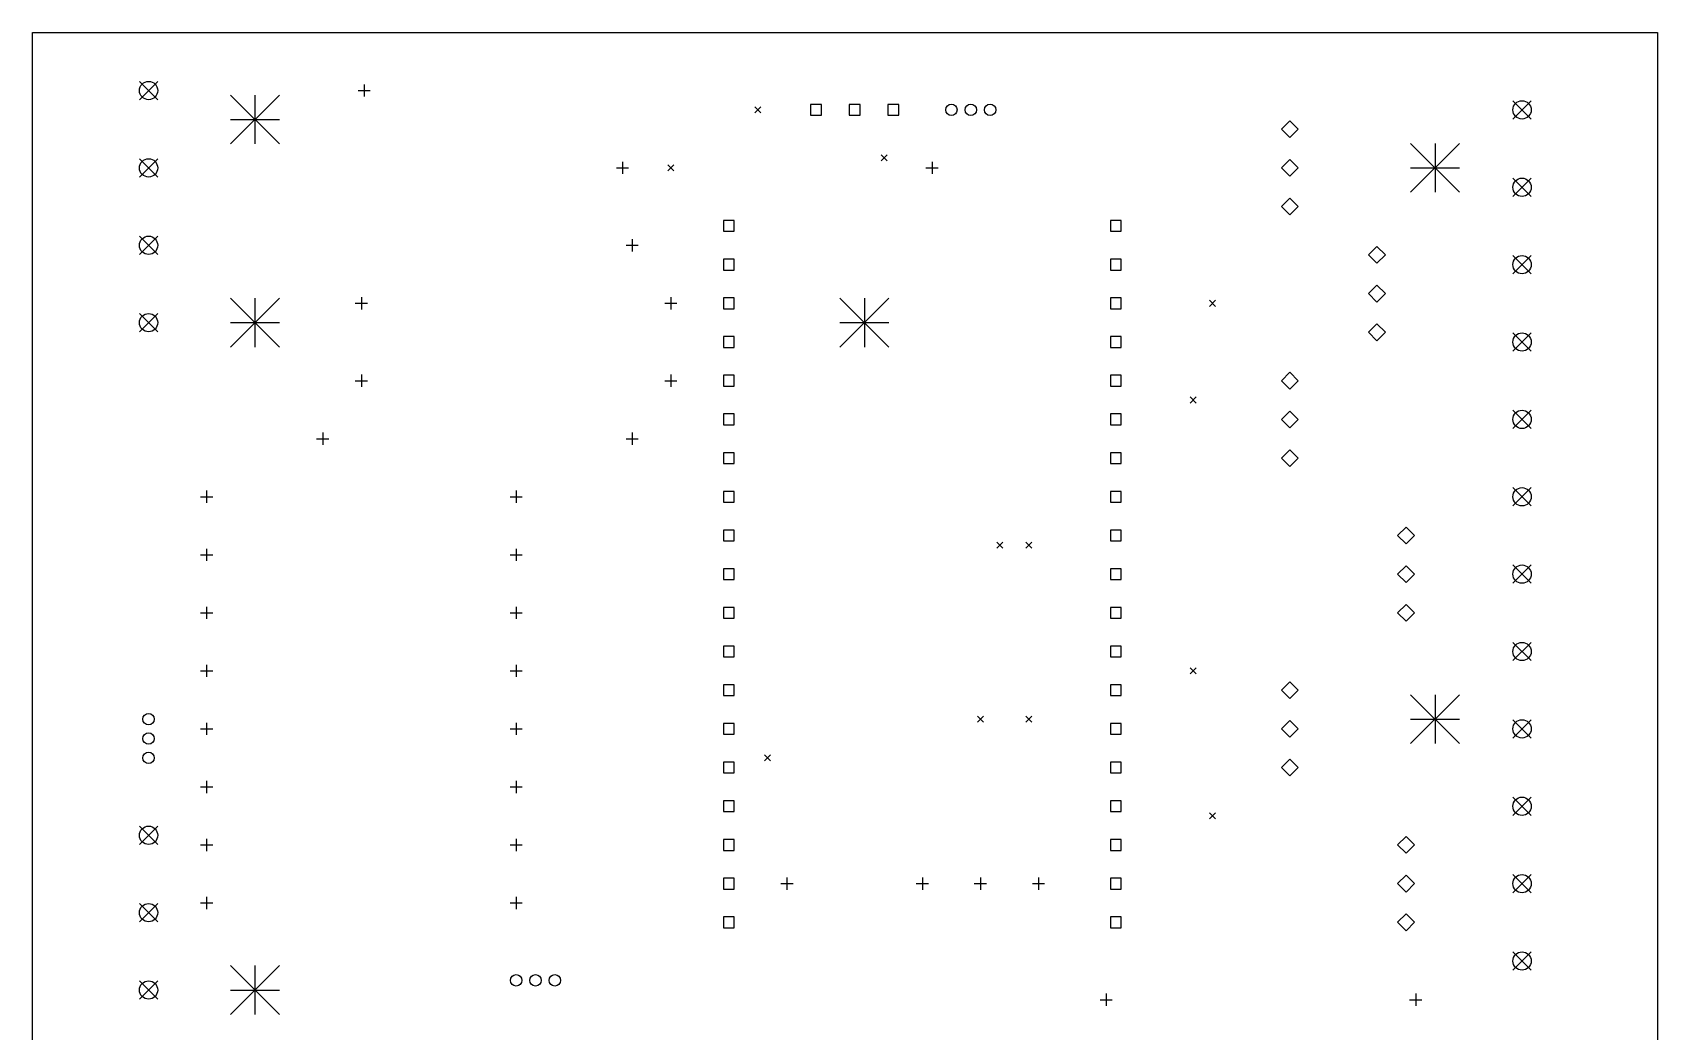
# Model space of a CAD drawing. Extents: x 65 to 175, y -154 to -27.
# Drawn here: x 68.6 to 175.3, y -92.3 to -26.7 of the extents above; entities that cross this region are included whole.
import ezdxf

# ---------------------------------------------------------------- set-up
doc = ezdxf.new("R2010")
doc.units = 0
doc.layers.add('BLACK', color=7, linetype='CONTINUOUS')

msp = doc.modelspace()

# ---------------------------------------------------------------- linework, layer by layer
at = {"layer": 'BLACK', "linetype": 'CONTINUOUS'}
for p, q in [((68.58, -118.11), (68.58, -26.67)), ((68.58, -26.67), (175.26, -26.67)), ((175.26, -26.67), (175.26, -118.11)), ((75.6, -29.88), (76.8, -31.08)), ((76.8, -29.88), (75.6, -31.08)), ((81.585, -30.785), (84.785, -33.985)), ((84.785, -30.785), (81.585, -33.985)), ((83.185, -30.785), (83.185, -33.985)), ((89.9524, -30.48), (90.7524, -30.48)), ((90.3524, -30.08), (90.3524, -30.88)), ((116.005, -31.55), (116.405, -31.95)), ((116.405, -31.55), (116.005, -31.95)), ((120.369, -31.3964), (119.661, -31.3964)), ((119.661, -31.3964), (119.661, -32.1036)), ((120.369, -32.1036), (120.369, -31.3964)), ((122.909, -31.3964), (122.201, -31.3964)), ((122.201, -31.3964), (122.201, -32.1036)), ((122.909, -32.1036), (122.909, -31.3964)), ((125.449, -31.3964), (124.741, -31.3964)), ((124.741, -31.3964), (124.741, -32.1036)), ((125.449, -32.1036), (125.449, -31.3964)), ((165.77, -31.15), (166.97, -32.35)), ((166.97, -31.15), (165.77, -32.35)), ((81.585, -32.385), (84.785, -32.385)), ((119.661, -32.1036), (120.369, -32.1036)), ((122.201, -32.1036), (122.909, -32.1036)), ((124.741, -32.1036), (125.449, -32.1036)), ((151.13, -32.47), (150.58, -33.02)), ((150.58, -33.02), (151.13, -33.57)), ((151.68, -33.02), (151.13, -32.47)), ((151.13, -33.57), (151.68, -33.02)), ((159.055, -33.96), (162.255, -37.16)), ((162.255, -33.96), (159.055, -37.16)), ((160.655, -33.96), (160.655, -37.16)), ((75.6, -34.96), (76.8, -36.16)), ((76.8, -34.96), (75.6, -36.16)), ((107.315, -35.16), (107.315, -35.96)), ((124.294, -34.691), (124.694, -35.091)), ((124.694, -34.691), (124.294, -35.091)), ((127.635, -35.16), (127.635, -35.96)), ((151.13, -35.01), (150.58, -35.56)), ((151.68, -35.56), (151.13, -35.01)), ((106.915, -35.56), (107.715, -35.56)), ((110.29, -35.36), (110.69, -35.76)), ((110.69, -35.36), (110.29, -35.76)), ((127.235, -35.56), (128.035, -35.56)), ((150.58, -35.56), (151.13, -36.11)), ((151.13, -36.11), (151.68, -35.56)), ((159.055, -35.56), (162.255, -35.56)), ((165.77, -36.23), (166.97, -37.43)), ((166.97, -36.23), (165.77, -37.43)), ((151.13, -37.55), (150.58, -38.1)), ((150.58, -38.1), (151.13, -38.65)), ((151.68, -38.1), (151.13, -37.55)), ((151.13, -38.65), (151.68, -38.1)), ((114.654, -39.0164), (113.946, -39.0164)), ((113.946, -39.0164), (113.946, -39.7236)), ((114.654, -39.7236), (114.654, -39.0164)), ((140.054, -39.0164), (139.346, -39.0164)), ((139.346, -39.0164), (139.346, -39.7236)), ((140.054, -39.7236), (140.054, -39.0164)), ((75.6, -40.04), (76.8, -41.24)), ((76.8, -40.04), (75.6, -41.24)), ((107.95, -40.24), (107.95, -41.04)), ((113.946, -39.7236), (114.654, -39.7236)), ((139.346, -39.7236), (140.054, -39.7236)), ((107.55, -40.64), (108.35, -40.64)), ((114.654, -41.5564), (113.946, -41.5564)), ((113.946, -41.5564), (113.946, -42.2636)), ((114.654, -42.2636), (114.654, -41.5564)), ((140.054, -41.5564), (139.346, -41.5564)), ((139.346, -41.5564), (139.346, -42.2636)), ((140.054, -42.2636), (140.054, -41.5564)), ((156.845, -40.725), (156.295, -41.275)), ((156.295, -41.275), (156.845, -41.825)), ((157.395, -41.275), (156.845, -40.725)), ((156.845, -41.825), (157.395, -41.275)), ((165.77, -41.31), (166.97, -42.51)), ((166.97, -41.31), (165.77, -42.51)), ((113.946, -42.2636), (114.654, -42.2636)), ((139.346, -42.2636), (140.054, -42.2636)), ((156.845, -43.265), (156.295, -43.815)), ((157.395, -43.815), (156.845, -43.265)), ((81.585, -44.12), (84.785, -47.32)), ((84.785, -44.12), (81.585, -47.32)), ((83.185, -44.12), (83.185, -47.32)), ((89.77, -44.45), (90.57, -44.45)), ((90.17, -44.05), (90.17, -44.85)), ((110.09, -44.45), (110.89, -44.45)), ((110.49, -44.05), (110.49, -44.85)), ((114.654, -44.0964), (113.946, -44.0964)), ((113.946, -44.0964), (113.946, -44.8036)), ((113.946, -44.8036), (114.654, -44.8036)), ((114.654, -44.8036), (114.654, -44.0964)), ((121.59, -44.12), (124.79, -47.32)), ((124.79, -44.12), (121.59, -47.32)), ((123.19, -44.12), (123.19, -47.32)), ((140.054, -44.0964), (139.346, -44.0964)), ((139.346, -44.0964), (139.346, -44.8036)), ((139.346, -44.8036), (140.054, -44.8036)), ((140.054, -44.8036), (140.054, -44.0964)), ((145.85, -44.25), (146.25, -44.65)), ((146.25, -44.25), (145.85, -44.65)), ((156.295, -43.815), (156.845, -44.365)), ((156.845, -44.365), (157.395, -43.815)), ((75.6, -45.12), (76.8, -46.32)), ((76.8, -45.12), (75.6, -46.32)), ((81.585, -45.72), (84.785, -45.72)), ((121.59, -45.72), (124.79, -45.72)), ((156.845, -45.805), (156.295, -46.355)), ((157.395, -46.355), (156.845, -45.805)), ((114.654, -46.6364), (113.946, -46.6364)), ((113.946, -46.6364), (113.946, -47.3436)), ((114.654, -47.3436), (114.654, -46.6364)), ((140.054, -46.6364), (139.346, -46.6364)), ((139.346, -46.6364), (139.346, -47.3436)), ((140.054, -47.3436), (140.054, -46.6364)), ((156.295, -46.355), (156.845, -46.905)), ((156.845, -46.905), (157.395, -46.355)), ((165.77, -46.39), (166.97, -47.59)), ((166.97, -46.39), (165.77, -47.59)), ((113.946, -47.3436), (114.654, -47.3436)), ((139.346, -47.3436), (140.054, -47.3436)), ((151.13, -48.98), (150.58, -49.53)), ((151.68, -49.53), (151.13, -48.98)), ((89.77, -49.53), (90.57, -49.53)), ((90.17, -49.13), (90.17, -49.93)), ((110.09, -49.53), (110.89, -49.53)), ((110.49, -49.13), (110.49, -49.93)), ((114.654, -49.1764), (113.946, -49.1764)), ((113.946, -49.1764), (113.946, -49.8836)), ((113.946, -49.8836), (114.654, -49.8836)), ((114.654, -49.8836), (114.654, -49.1764)), ((140.054, -49.1764), (139.346, -49.1764)), ((139.346, -49.1764), (139.346, -49.8836)), ((139.346, -49.8836), (140.054, -49.8836)), ((140.054, -49.8836), (140.054, -49.1764)), ((150.58, -49.53), (151.13, -50.08)), ((151.13, -50.08), (151.68, -49.53)), ((144.58, -50.6), (144.98, -51)), ((144.98, -50.6), (144.58, -51)), ((114.654, -51.7164), (113.946, -51.7164)), ((113.946, -51.7164), (113.946, -52.4236)), ((114.654, -52.4236), (114.654, -51.7164)), ((140.054, -51.7164), (139.346, -51.7164)), ((139.346, -51.7164), (139.346, -52.4236)), ((140.054, -52.4236), (140.054, -51.7164)), ((151.13, -51.52), (150.58, -52.07)), ((150.58, -52.07), (151.13, -52.62)), ((151.68, -52.07), (151.13, -51.52)), ((151.13, -52.62), (151.68, -52.07)), ((165.77, -51.47), (166.97, -52.67)), ((166.97, -51.47), (165.77, -52.67)), ((87.63, -52.94), (87.63, -53.74)), ((107.95, -52.94), (107.95, -53.74)), ((113.946, -52.4236), (114.654, -52.4236)), ((139.346, -52.4236), (140.054, -52.4236)), ((87.23, -53.34), (88.03, -53.34)), ((107.55, -53.34), (108.35, -53.34)), ((114.654, -54.2564), (113.946, -54.2564)), ((113.946, -54.2564), (113.946, -54.9636)), ((114.654, -54.9636), (114.654, -54.2564)), ((140.054, -54.2564), (139.346, -54.2564)), ((139.346, -54.2564), (139.346, -54.9636)), ((140.054, -54.9636), (140.054, -54.2564)), ((151.13, -54.06), (150.58, -54.61)), ((151.68, -54.61), (151.13, -54.06)), ((113.946, -54.9636), (114.654, -54.9636)), ((139.346, -54.9636), (140.054, -54.9636)), ((150.58, -54.61), (151.13, -55.16)), ((151.13, -55.16), (151.68, -54.61)), ((79.61, -57.15), (80.41, -57.15)), ((80.01, -56.75), (80.01, -57.55)), ((99.93, -57.15), (100.73, -57.15)), ((100.33, -56.75), (100.33, -57.55)), ((114.654, -56.7964), (113.946, -56.7964)), ((113.946, -56.7964), (113.946, -57.5036)), ((113.946, -57.5036), (114.654, -57.5036)), ((114.654, -57.5036), (114.654, -56.7964)), ((140.054, -56.7964), (139.346, -56.7964)), ((139.346, -56.7964), (139.346, -57.5036)), ((139.346, -57.5036), (140.054, -57.5036)), ((140.054, -57.5036), (140.054, -56.7964)), ((165.77, -56.55), (166.97, -57.75)), ((166.97, -56.55), (165.77, -57.75)), ((114.654, -59.3364), (113.946, -59.3364)), ((113.946, -59.3364), (113.946, -60.0436)), ((114.654, -60.0436), (114.654, -59.3364)), ((140.054, -59.3364), (139.346, -59.3364)), ((139.346, -59.3364), (139.346, -60.0436)), ((140.054, -60.0436), (140.054, -59.3364)), ((158.75, -59.14), (158.2, -59.69)), ((158.2, -59.69), (158.75, -60.24)), ((159.3, -59.69), (158.75, -59.14)), ((158.75, -60.24), (159.3, -59.69)), ((80.01, -60.56), (80.01, -61.36)), ((100.33, -60.56), (100.33, -61.36)), ((113.946, -60.0436), (114.654, -60.0436)), ((131.88, -60.125), (132.28, -60.525)), ((132.28, -60.125), (131.88, -60.525)), ((133.785, -60.125), (134.185, -60.525)), ((134.185, -60.125), (133.785, -60.525)), ((139.346, -60.0436), (140.054, -60.0436)), ((79.61, -60.96), (80.41, -60.96)), ((99.93, -60.96), (100.73, -60.96)), ((158.75, -61.68), (158.2, -62.23)), ((159.3, -62.23), (158.75, -61.68)), ((165.77, -61.63), (166.97, -62.83)), ((166.97, -61.63), (165.77, -62.83)), ((114.654, -61.8764), (113.946, -61.8764)), ((113.946, -61.8764), (113.946, -62.5836)), ((113.946, -62.5836), (114.654, -62.5836)), ((114.654, -62.5836), (114.654, -61.8764)), ((140.054, -61.8764), (139.346, -61.8764)), ((139.346, -61.8764), (139.346, -62.5836)), ((139.346, -62.5836), (140.054, -62.5836)), ((140.054, -62.5836), (140.054, -61.8764)), ((158.2, -62.23), (158.75, -62.78)), ((158.75, -62.78), (159.3, -62.23)), ((79.61, -64.77), (80.41, -64.77)), ((80.01, -64.37), (80.01, -65.17)), ((99.93, -64.77), (100.73, -64.77)), ((100.33, -64.37), (100.33, -65.17)), ((114.654, -64.4164), (113.946, -64.4164)), ((113.946, -64.4164), (113.946, -65.1236)), ((114.654, -65.1236), (114.654, -64.4164)), ((140.054, -64.4164), (139.346, -64.4164)), ((139.346, -64.4164), (139.346, -65.1236)), ((140.054, -65.1236), (140.054, -64.4164)), ((158.75, -64.22), (158.2, -64.77)), ((158.2, -64.77), (158.75, -65.32)), ((159.3, -64.77), (158.75, -64.22)), ((158.75, -65.32), (159.3, -64.77)), ((113.946, -65.1236), (114.654, -65.1236)), ((139.346, -65.1236), (140.054, -65.1236)), ((114.654, -66.9564), (113.946, -66.9564)), ((113.946, -66.9564), (113.946, -67.6636)), ((114.654, -67.6636), (114.654, -66.9564)), ((140.054, -66.9564), (139.346, -66.9564)), ((139.346, -66.9564), (139.346, -67.6636)), ((140.054, -67.6636), (140.054, -66.9564)), ((165.77, -66.71), (166.97, -67.91)), ((166.97, -66.71), (165.77, -67.91)), ((80.01, -68.18), (80.01, -68.98)), ((100.33, -68.18), (100.33, -68.98)), ((113.946, -67.6636), (114.654, -67.6636)), ((139.346, -67.6636), (140.054, -67.6636)), ((79.61, -68.58), (80.41, -68.58)), ((99.93, -68.58), (100.73, -68.58)), ((144.58, -68.38), (144.98, -68.78)), ((144.98, -68.38), (144.58, -68.78)), ((151.13, -69.3), (150.58, -69.85)), ((151.68, -69.85), (151.13, -69.3)), ((114.654, -69.4964), (113.946, -69.4964)), ((113.946, -69.4964), (113.946, -70.2036)), ((113.946, -70.2036), (114.654, -70.2036)), ((114.654, -70.2036), (114.654, -69.4964)), ((140.054, -69.4964), (139.346, -69.4964)), ((139.346, -69.4964), (139.346, -70.2036)), ((139.346, -70.2036), (140.054, -70.2036)), ((140.054, -70.2036), (140.054, -69.4964)), ((150.58, -69.85), (151.13, -70.4)), ((151.13, -70.4), (151.68, -69.85)), ((159.055, -70.155), (162.255, -73.355)), ((162.255, -70.155), (159.055, -73.355)), ((160.655, -70.155), (160.655, -73.355)), ((79.61, -72.39), (80.41, -72.39)), ((80.01, -71.99), (80.01, -72.79)), ((99.93, -72.39), (100.73, -72.39)), ((100.33, -71.99), (100.33, -72.79)), ((114.654, -72.0364), (113.946, -72.0364)), ((113.946, -72.0364), (113.946, -72.7436)), ((114.654, -72.7436), (114.654, -72.0364)), ((130.61, -71.555), (131.01, -71.955)), ((131.01, -71.555), (130.61, -71.955)), ((133.785, -71.555), (134.185, -71.955)), ((134.185, -71.555), (133.785, -71.955)), ((140.054, -72.0364), (139.346, -72.0364)), ((139.346, -72.0364), (139.346, -72.7436)), ((140.054, -72.7436), (140.054, -72.0364)), ((151.13, -71.84), (150.58, -72.39)), ((150.58, -72.39), (151.13, -72.94)), ((151.68, -72.39), (151.13, -71.84)), ((151.13, -72.94), (151.68, -72.39)), ((159.055, -71.755), (162.255, -71.755)), ((165.77, -71.79), (166.97, -72.99)), ((166.97, -71.79), (165.77, -72.99)), ((113.946, -72.7436), (114.654, -72.7436)), ((139.346, -72.7436), (140.054, -72.7436)), ((114.654, -74.5764), (113.946, -74.5764)), ((113.946, -74.5764), (113.946, -75.2836)), ((114.654, -75.2836), (114.654, -74.5764)), ((116.64, -74.095), (117.04, -74.495)), ((117.04, -74.095), (116.64, -74.495)), ((140.054, -74.5764), (139.346, -74.5764)), ((139.346, -74.5764), (139.346, -75.2836)), ((140.054, -75.2836), (140.054, -74.5764)), ((151.13, -74.38), (150.58, -74.93)), ((151.68, -74.93), (151.13, -74.38)), ((113.946, -75.2836), (114.654, -75.2836)), ((139.346, -75.2836), (140.054, -75.2836)), ((150.58, -74.93), (151.13, -75.48)), ((151.13, -75.48), (151.68, -74.93)), ((79.61, -76.2), (80.41, -76.2)), ((80.01, -75.8), (80.01, -76.6)), ((99.93, -76.2), (100.73, -76.2)), ((100.33, -75.8), (100.33, -76.6)), ((114.654, -77.1164), (113.946, -77.1164)), ((113.946, -77.1164), (113.946, -77.8236)), ((113.946, -77.8236), (114.654, -77.8236)), ((114.654, -77.8236), (114.654, -77.1164)), ((140.054, -77.1164), (139.346, -77.1164)), ((139.346, -77.1164), (139.346, -77.8236)), ((139.346, -77.8236), (140.054, -77.8236)), ((140.054, -77.8236), (140.054, -77.1164)), ((165.77, -76.87), (166.97, -78.07)), ((166.97, -76.87), (165.77, -78.07)), ((75.6, -78.775), (76.8, -79.975)), ((76.8, -78.775), (75.6, -79.975)), ((145.85, -77.905), (146.25, -78.305)), ((146.25, -77.905), (145.85, -78.305)), ((79.61, -80.01), (80.41, -80.01)), ((80.01, -79.61), (80.01, -80.41)), ((99.93, -80.01), (100.73, -80.01)), ((100.33, -79.61), (100.33, -80.41)), ((114.654, -79.6564), (113.946, -79.6564)), ((113.946, -79.6564), (113.946, -80.3636)), ((114.654, -80.3636), (114.654, -79.6564)), ((140.054, -79.6564), (139.346, -79.6564)), ((139.346, -79.6564), (139.346, -80.3636)), ((140.054, -80.3636), (140.054, -79.6564)), ((158.75, -79.46), (158.2, -80.01)), ((158.2, -80.01), (158.75, -80.56)), ((159.3, -80.01), (158.75, -79.46)), ((158.75, -80.56), (159.3, -80.01)), ((113.946, -80.3636), (114.654, -80.3636)), ((139.346, -80.3636), (140.054, -80.3636)), ((158.75, -82), (158.2, -82.55)), ((159.3, -82.55), (158.75, -82)), ((165.77, -81.95), (166.97, -83.15)), ((166.97, -81.95), (165.77, -83.15)), ((114.654, -82.1964), (113.946, -82.1964)), ((113.946, -82.1964), (113.946, -82.9036)), ((113.946, -82.9036), (114.654, -82.9036)), ((114.654, -82.9036), (114.654, -82.1964)), ((117.71, -82.55), (118.51, -82.55)), ((118.11, -82.15), (118.11, -82.95)), ((126.6, -82.55), (127.4, -82.55)), ((127, -82.15), (127, -82.95)), ((130.41, -82.55), (131.21, -82.55)), ((130.81, -82.15), (130.81, -82.95)), ((134.22, -82.55), (135.02, -82.55)), ((134.62, -82.15), (134.62, -82.95)), ((140.054, -82.1964), (139.346, -82.1964)), ((139.346, -82.1964), (139.346, -82.9036)), ((139.346, -82.9036), (140.054, -82.9036)), ((140.054, -82.9036), (140.054, -82.1964)), ((158.2, -82.55), (158.75, -83.1)), ((158.75, -83.1), (159.3, -82.55)), ((75.6, -83.855), (76.8, -85.055)), ((76.8, -83.855), (75.6, -85.055)), ((79.61, -83.82), (80.41, -83.82)), ((80.01, -83.42), (80.01, -84.22)), ((99.93, -83.82), (100.73, -83.82)), ((100.33, -83.42), (100.33, -84.22)), ((114.654, -84.7364), (113.946, -84.7364)), ((113.946, -84.7364), (113.946, -85.4436)), ((114.654, -85.4436), (114.654, -84.7364)), ((140.054, -84.7364), (139.346, -84.7364)), ((139.346, -84.7364), (139.346, -85.4436)), ((140.054, -85.4436), (140.054, -84.7364)), ((158.75, -84.54), (158.2, -85.09)), ((158.2, -85.09), (158.75, -85.64)), ((159.3, -85.09), (158.75, -84.54)), ((158.75, -85.64), (159.3, -85.09)), ((113.946, -85.4436), (114.654, -85.4436)), ((139.346, -85.4436), (140.054, -85.4436)), ((165.77, -87.03), (166.97, -88.23)), ((166.97, -87.03), (165.77, -88.23)), ((81.585, -87.935), (84.785, -91.135)), ((84.785, -87.935), (81.585, -91.135)), ((83.185, -87.935), (83.185, -91.135)), ((75.6, -88.935), (76.8, -90.135)), ((76.8, -88.935), (75.6, -90.135)), ((81.585, -89.535), (84.785, -89.535)), ((138.665, -90.17), (139.465, -90.17)), ((139.065, -89.77), (139.065, -90.57)), ((158.985, -90.17), (159.785, -90.17)), ((159.385, -89.77), (159.385, -90.57))]:
    msp.add_line(p, q, dxfattribs=at)
at = {"layer": 'BLACK'}
for centre, radius in [((76.2, -30.48), 0.6), ((128.905, -31.75), 0.375), ((130.175, -31.75), 0.375), ((131.445, -31.75), 0.375), ((166.37, -31.75), 0.6), ((76.2, -35.56), 0.6), ((166.37, -36.83), 0.6), ((76.2, -40.64), 0.6), ((166.37, -41.91), 0.6), ((76.2, -45.72), 0.6), ((166.37, -46.99), 0.6), ((166.37, -52.07), 0.6), ((166.37, -57.15), 0.6), ((166.37, -62.23), 0.6), ((166.37, -67.31), 0.6), ((76.2, -71.755), 0.375), ((166.37, -72.39), 0.6), ((76.2, -73.025), 0.375), ((76.2, -74.295), 0.375), ((166.37, -77.47), 0.6), ((76.2, -79.375), 0.6), ((166.37, -82.55), 0.6), ((76.2, -84.455), 0.6), ((166.37, -87.63), 0.6), ((100.33, -88.9), 0.375), ((101.6, -88.9), 0.375), ((102.87, -88.9), 0.375), ((76.2, -89.535), 0.6)]:
    msp.add_circle(centre, radius, dxfattribs=at)

doc.saveas('drawing.dxf')
